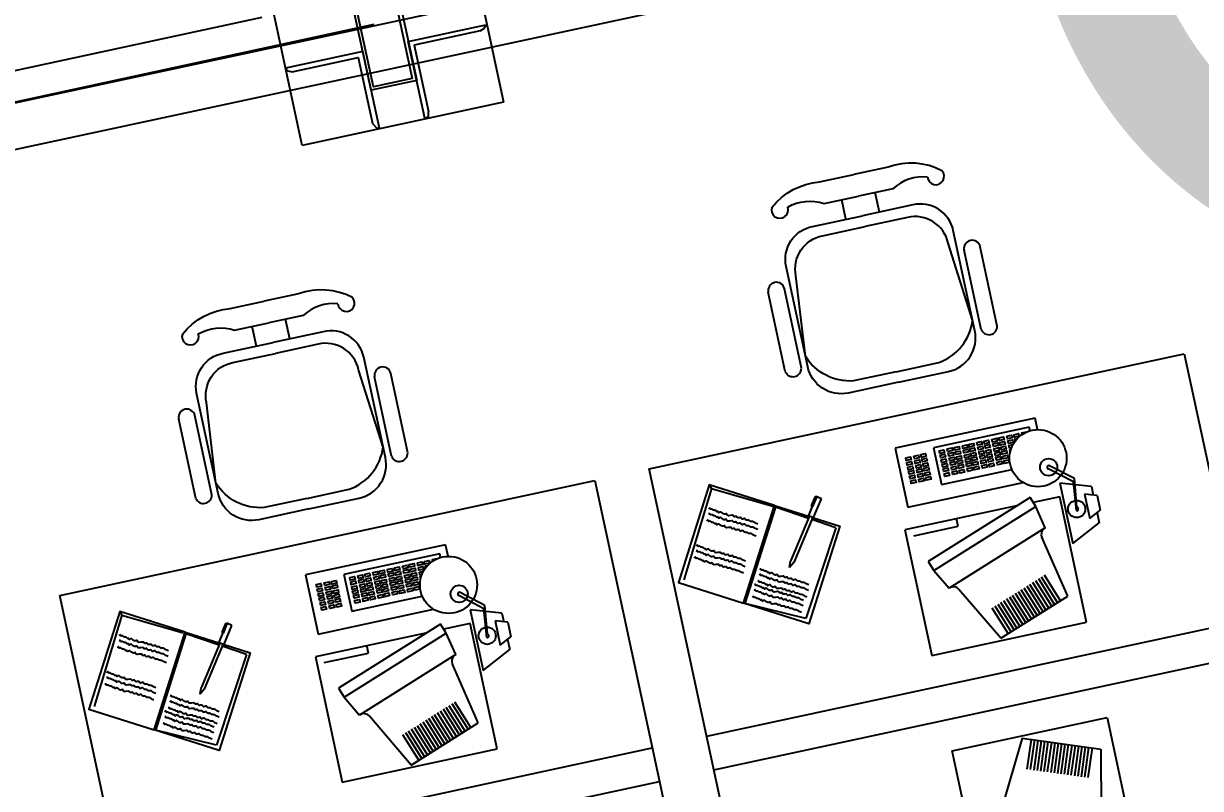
# Model space of a CAD drawing. Header units: inches. Extents: x -48022 to 80112, y -8164 to 5118.
# Drawn here: x 63777.7 to 63881, y 830.8 to 897.9 of the extents above; entities that cross this region are included whole.
import ezdxf
from ezdxf.xclip import XClip

# ---------------------------------------------------------------- set-up
doc = ezdxf.new("R2010")
doc.units = ezdxf.units.IN
doc.header["$LTSCALE"] = 10
doc.header["$XCLIPFRAME"] = 0
doc.header["$PDMODE"] = 32
doc.linetypes.add('Amconstr', pattern=[9999, 9999, 0])
for name, color, linetype in [('1_DIM', 1, 'Continuous'), ('1_TEXT', 3, 'Continuous'), ('A-WALL-BLWK', 33, 'Continuous'), ('FURN', 6, 'Continuous'), ('FURNITURE', 2, 'Continuous'), ('HATCH', 251, 'Continuous'), ('NOITHAT', 21, 'Continuous'), ('TIM', 14, 'Continuous')]:
    doc.layers.add(name, color=color, linetype=linetype)
doc.styles.add('ARC_IMP 001 1_1', font='ARIALN.TTF', dxfattribs={"height": 0.078125})
doc.styles.get("Standard").update_dxf_attribs({"font": 'sanss___.ttf'})
doc.dimstyles.new('STANDARD_WS', dxfattribs={"dimscale": 180, "dimtxt": 0.18, "dimasz": 0.0625, "dimexe": 0.1875, "dimexo": 0.0625, "dimgap": 0.09375, "dimtad": 0, "dimdec": 0, "dimzin": 3, "dimdsep": 46, "dimlunit": 4, "dimtxsty": 'Standard', "dimblk": 'DOT', "dimcen": 0.09375, "dimadec": 3, "dimazin": 0, "dimtfac": 1, "dimtdec": 0, "dimtofl": 0, "dimtmove": 1, "dimatfit": 3, "dimldrblk": 'CLOSED', "dimfxl": 0, "dimfrac": 2, "dimtolj": 1, "dimtzin": 3, "dimarcsym": 0})

# ---------------------------------------------------------------- blocks, each defined once
blk = doc.blocks.new('pdf plan')
at = {"color": 250, "linetype": 'Continuous', "lineweight": -2}
for points in [[(382.217, 360.968), (380.877, 360.968), (380.877, 362.324)], [(380.96, 362.209), (380.927, 362.291), (380.877, 362.324)], [(380.96, 362.209), (380.96, 361.051), (382.118, 361.051)], [(382.217, 360.968), (382.201, 361.034), (382.118, 361.051)], [(380.464, 360.455), (380.464, 344.891), (380.464, 344.891)]]:
    blk.add_lwpolyline(points, dxfattribs=at)
for points in [[(381.555, 360.968), (381.555, 360.174), (379.405, 360.174), (379.405, 360.968)], [(381.506, 360.902), (381.506, 360.224), (379.455, 360.224), (379.455, 360.902)], [(382.118, 360.075), (382.201, 360.125), (382.217, 360.174), (380.877, 360.174), (380.877, 358.818), (380.927, 358.851), (380.96, 358.917), (380.96, 360.075)]]:
    blk.add_lwpolyline(points, close=True, dxfattribs=at)
at = {"layer": 'A-WALL-BLWK', "color": 250}
for p, q in [((380.462, 346.526), (380.54, 390.96)), ((381.241, 346.535), (381.318, 390.179))]:
    blk.add_line(p, q, dxfattribs=at)
at = {"layer": 'FURN', "color": 250, "linetype": 'Amconstr', "lineweight": 25}
blk.add_line((379.945, 358.607), (379.934, 352.123), dxfattribs=at)
at = {"layer": 'FURNITURE', "color": 250, "linetype": 'Amconstr', "lineweight": 25}
blk.add_lwpolyline([(378.745, 362.345), (382.235, 362.339), (382.228, 358.819), (378.739, 358.825)], close=True, dxfattribs=at)
at = {"layer": 'HATCH', "color": 250}
for p, q in [((388.883, 363.447), (388.9, 372.801)), ((388.9, 372.801), (394.161, 372.791)), ((393.56, 363.439), (393.576, 372.792)), ((394.144, 363.438), (394.161, 372.791)), ((392.578, 369.838), (392.095, 369.663)), ((392.597, 369.783), (392.115, 369.608)), ((395.129, 369.778), (395.611, 369.602)), ((395.149, 369.833), (395.631, 369.657)), ((392.617, 369.728), (392.135, 369.553)), ((392.637, 369.673), (392.155, 369.498)), ((392.657, 369.618), (392.175, 369.443)), ((392.677, 369.563), (392.195, 369.388)), ((395.069, 369.613), (395.551, 369.437)), ((395.089, 369.668), (395.571, 369.492)), ((395.109, 369.723), (395.591, 369.547)), ((392.697, 369.508), (392.214, 369.333)), ((392.717, 369.453), (392.234, 369.278)), ((392.737, 369.398), (392.254, 369.223)), ((394.988, 369.394), (395.47, 369.217)), ((395.008, 369.449), (395.49, 369.272)), ((395.029, 369.504), (395.51, 369.327)), ((395.049, 369.559), (395.531, 369.382)), ((392.757, 369.343), (392.274, 369.168)), ((392.777, 369.288), (392.294, 369.113)), ((392.796, 369.233), (392.314, 369.058)), ((392.796, 369.233), (392.314, 369.058)), ((392.816, 369.178), (392.334, 369.003)), ((394.908, 369.174), (395.39, 368.998)), ((394.928, 369.229), (395.41, 369.053)), ((394.928, 369.229), (395.41, 369.053)), ((394.948, 369.284), (395.43, 369.108)), ((394.968, 369.339), (395.45, 369.163)), ((392.836, 369.123), (392.354, 368.948)), ((392.856, 369.068), (392.374, 368.893)), ((392.876, 369.013), (392.393, 368.838)), ((392.896, 368.958), (392.413, 368.783)), ((394.848, 369.01), (395.33, 368.833)), ((394.868, 369.064), (395.35, 368.888)), ((394.888, 369.119), (395.37, 368.943)), ((392.916, 368.903), (392.433, 368.728)), ((392.936, 368.848), (392.453, 368.673)), ((394.787, 368.845), (395.269, 368.668)), ((394.808, 368.9), (395.289, 368.723)), ((394.828, 368.955), (395.31, 368.778)), ((398.821, 363.43), (388.883, 363.447)), ((388.865, 353.141), (388.881, 362.494)), ((388.881, 362.494), (394.143, 362.485)), ((393.542, 353.132), (393.558, 362.486)), ((394.126, 353.131), (394.143, 362.485)), ((394.143, 362.485), (398.819, 362.476)), ((392.559, 359.531), (392.077, 359.356)), ((392.579, 359.476), (392.097, 359.301)), ((392.599, 359.421), (392.117, 359.246)), ((392.619, 359.366), (392.137, 359.191)), ((392.639, 359.311), (392.156, 359.136)), ((392.659, 359.256), (392.176, 359.081)), ((392.679, 359.201), (392.196, 359.026)), ((392.699, 359.146), (392.216, 358.971)), ((392.719, 359.091), (392.236, 358.917)), ((392.739, 359.036), (392.256, 358.862)), ((392.758, 358.981), (392.276, 358.807)), ((392.778, 358.926), (392.296, 358.752)), ((392.778, 358.926), (392.296, 358.752)), ((392.798, 358.871), (392.316, 358.697)), ((392.818, 358.816), (392.336, 358.642)), ((392.838, 358.761), (392.355, 358.587)), ((392.858, 358.706), (392.375, 358.532)), ((392.878, 358.651), (392.395, 358.477)), ((392.898, 358.596), (392.415, 358.422)), ((392.918, 358.542), (392.435, 358.367)), ((398.803, 353.123), (388.865, 353.141))]:
    blk.add_line(p, q, dxfattribs=at)
for points in [[(389.66, 369.802), (389.635, 369.802), (389.635, 369.886), (389.636, 369.886)], [(389.745, 369.661), (389.714, 369.661), (389.714, 369.701)], [(389.844, 369.574), (389.844, 369.538), (389.797, 369.538), (389.797, 369.609)], [(389.908, 369.538), (389.873, 369.538), (389.873, 369.556)], [(389.642, 359.496), (389.617, 359.496), (389.617, 359.579), (389.618, 359.579)], [(389.727, 359.355), (389.696, 359.355), (389.696, 359.394)], [(389.826, 359.267), (389.826, 359.231), (389.779, 359.232), (389.779, 359.303)], [(389.89, 359.231), (389.855, 359.231), (389.855, 359.249)]]:
    blk.add_lwpolyline(points, dxfattribs=at)
for points in [[(389.635, 369.661), (389.635, 369.745), (389.682, 369.744), (389.682, 369.661)], [(389.635, 369.538), (389.635, 369.622), (389.682, 369.622), (389.682, 369.538)], [(389.714, 369.538), (389.714, 369.621), (389.761, 369.621), (389.761, 369.538)], [(389.634, 369.397), (389.634, 369.481), (389.681, 369.481), (389.681, 369.397)], [(389.634, 369.278), (389.634, 369.361), (389.681, 369.361), (389.681, 369.278)], [(389.714, 369.397), (389.714, 369.48), (389.761, 369.48), (389.761, 369.397)], [(389.714, 369.278), (389.714, 369.361), (389.761, 369.361), (389.761, 369.278)], [(389.797, 369.397), (389.797, 369.48), (389.844, 369.48), (389.844, 369.397)], [(389.797, 369.278), (389.797, 369.361), (389.844, 369.361), (389.844, 369.278)], [(389.873, 369.397), (389.873, 369.48), (389.92, 369.48), (389.92, 369.397)], [(389.873, 369.278), (389.873, 369.361), (389.92, 369.361), (389.92, 369.278)], [(389.952, 369.397), (389.952, 369.48), (389.999, 369.48), (389.999, 369.397)], [(389.952, 369.278), (389.952, 369.361), (389.999, 369.361), (389.999, 369.277)], [(390.035, 369.397), (390.036, 369.48), (390.083, 369.48), (390.082, 369.397)], [(390.035, 369.277), (390.035, 369.361), (390.082, 369.36), (390.082, 369.277)], [(389.634, 369.137), (389.634, 369.22), (389.681, 369.22), (389.681, 369.137)], [(389.713, 369.137), (389.713, 369.22), (389.76, 369.22), (389.76, 369.137)], [(389.796, 369.137), (389.797, 369.22), (389.844, 369.22), (389.843, 369.137)], [(389.872, 369.137), (389.872, 369.22), (389.919, 369.22), (389.919, 369.137)], [(389.952, 369.137), (389.952, 369.22), (389.999, 369.22), (389.999, 369.136)], [(390.035, 369.136), (390.035, 369.22), (390.082, 369.219), (390.082, 369.136)], [(389.634, 369.014), (389.634, 369.097), (389.681, 369.097), (389.681, 369.014)], [(389.713, 369.014), (389.713, 369.097), (389.76, 369.097), (389.76, 369.014)], [(389.796, 369.014), (389.796, 369.097), (389.843, 369.097), (389.843, 369.014)], [(389.872, 369.014), (389.872, 369.097), (389.919, 369.097), (389.919, 369.014)], [(389.952, 369.014), (389.952, 369.097), (389.999, 369.097), (389.999, 369.013)], [(390.035, 369.013), (390.035, 369.097), (390.082, 369.097), (390.082, 369.013)], [(389.633, 368.873), (389.634, 368.956), (389.68, 368.956), (389.68, 368.873)], [(389.633, 368.761), (389.633, 368.844), (389.68, 368.844), (389.68, 368.761)], [(389.713, 368.873), (389.713, 368.956), (389.76, 368.956), (389.76, 368.873)], [(389.713, 368.761), (389.713, 368.844), (389.76, 368.844), (389.76, 368.761)], [(389.796, 368.873), (389.796, 368.956), (389.843, 368.956), (389.843, 368.873)], [(389.796, 368.761), (389.796, 368.844), (389.843, 368.844), (389.843, 368.761)], [(389.872, 368.873), (389.872, 368.956), (389.919, 368.956), (389.919, 368.873)], [(389.872, 368.761), (389.872, 368.844), (389.919, 368.844), (389.919, 368.761)], [(389.951, 368.873), (389.952, 368.956), (389.998, 368.956), (389.998, 368.872)], [(389.951, 368.76), (389.951, 368.844), (389.998, 368.844), (389.998, 368.76)], [(390.034, 368.872), (390.035, 368.956), (390.082, 368.955), (390.081, 368.872)], [(390.034, 368.76), (390.034, 368.843), (390.081, 368.843), (390.081, 368.76)], [(389.633, 368.62), (389.633, 368.703), (389.68, 368.703), (389.68, 368.62)], [(389.633, 368.497), (389.633, 368.58), (389.68, 368.58), (389.68, 368.497)], [(389.712, 368.62), (389.713, 368.703), (389.76, 368.703), (389.759, 368.62)], [(389.712, 368.497), (389.712, 368.58), (389.759, 368.58), (389.759, 368.497)], [(389.795, 368.497), (389.795, 368.58), (389.842, 368.58), (389.842, 368.497)], [(389.796, 368.62), (389.796, 368.703), (389.843, 368.703), (389.843, 368.62)], [(389.871, 368.62), (389.872, 368.703), (389.919, 368.703), (389.918, 368.619)], [(389.871, 368.497), (389.871, 368.58), (389.918, 368.58), (389.918, 368.497)], [(389.951, 368.619), (389.951, 368.703), (389.998, 368.703), (389.998, 368.619)], [(389.951, 368.496), (389.951, 368.58), (389.998, 368.58), (389.998, 368.496)], [(390.034, 368.619), (390.034, 368.702), (390.081, 368.702), (390.081, 368.619)], [(390.034, 368.496), (390.034, 368.58), (390.081, 368.579), (390.081, 368.496)], [(389.632, 368.356), (389.633, 368.439), (389.68, 368.439), (389.679, 368.356)], [(389.712, 368.356), (389.712, 368.439), (389.759, 368.439), (389.759, 368.356)], [(389.795, 368.356), (389.795, 368.439), (389.842, 368.439), (389.842, 368.356)], [(389.871, 368.356), (389.871, 368.439), (389.918, 368.439), (389.918, 368.356)], [(389.95, 368.355), (389.951, 368.439), (389.998, 368.439), (389.997, 368.355)], [(390.034, 368.355), (390.034, 368.438), (390.081, 368.438), (390.081, 368.355)], [(389.632, 368.034), (389.632, 368.117), (389.679, 368.117), (389.679, 368.034)], [(389.632, 367.911), (389.632, 367.994), (389.679, 367.994), (389.679, 367.911)], [(389.711, 368.034), (389.712, 368.117), (389.759, 368.117), (389.758, 368.034)], [(389.711, 367.911), (389.711, 367.994), (389.758, 367.994), (389.758, 367.911)], [(389.794, 367.911), (389.794, 367.994), (389.841, 367.994), (389.841, 367.911)], [(389.795, 368.034), (389.795, 368.117), (389.842, 368.117), (389.841, 368.034)], [(389.87, 368.034), (389.871, 368.117), (389.918, 368.117), (389.917, 368.034)], [(389.87, 367.911), (389.87, 367.994), (389.917, 367.994), (389.917, 367.911)], [(389.95, 368.034), (389.95, 368.117), (389.997, 368.117), (389.997, 368.034)], [(389.95, 367.911), (389.95, 367.994), (389.997, 367.994), (389.997, 367.911)], [(390.033, 368.033), (390.033, 368.117), (390.08, 368.117), (390.08, 368.033)], [(390.033, 367.911), (390.033, 367.994), (390.08, 367.994), (390.08, 367.91)], [(389.631, 367.77), (389.632, 367.853), (389.679, 367.853), (389.678, 367.77)], [(389.711, 367.77), (389.711, 367.853), (389.758, 367.853), (389.758, 367.77)], [(389.794, 367.77), (389.794, 367.853), (389.841, 367.853), (389.841, 367.77)], [(389.87, 367.77), (389.87, 367.853), (389.917, 367.853), (389.917, 367.77)], [(389.949, 367.77), (389.95, 367.853), (389.997, 367.853), (389.996, 367.77)], [(390.033, 367.77), (390.033, 367.853), (390.08, 367.853), (390.08, 367.769)], [(389.616, 359.232), (389.617, 359.315), (389.664, 359.315), (389.663, 359.232)], [(389.617, 359.355), (389.617, 359.438), (389.664, 359.438), (389.664, 359.355)], [(389.696, 359.232), (389.696, 359.315), (389.743, 359.315), (389.743, 359.232)], [(389.616, 359.091), (389.616, 359.174), (389.663, 359.174), (389.663, 359.091)], [(389.696, 359.091), (389.696, 359.174), (389.743, 359.174), (389.743, 359.091)], [(389.779, 359.091), (389.779, 359.174), (389.826, 359.174), (389.826, 359.09)], [(389.855, 359.09), (389.855, 359.174), (389.902, 359.174), (389.902, 359.09)], [(389.934, 359.09), (389.934, 359.173), (389.981, 359.173), (389.981, 359.09)], [(390.017, 359.09), (390.017, 359.173), (390.064, 359.173), (390.064, 359.09)], [(389.616, 358.972), (389.616, 359.055), (389.663, 359.055), (389.663, 358.971)], [(389.616, 358.83), (389.616, 358.914), (389.663, 358.914), (389.663, 358.83)], [(389.695, 358.971), (389.696, 359.055), (389.743, 359.054), (389.742, 358.971)], [(389.695, 358.83), (389.695, 358.914), (389.742, 358.913), (389.742, 358.83)], [(389.778, 358.83), (389.778, 358.913), (389.825, 358.913), (389.825, 358.83)], [(389.779, 358.971), (389.779, 359.054), (389.826, 359.054), (389.826, 358.971)], [(389.854, 358.971), (389.855, 359.054), (389.902, 359.054), (389.901, 358.971)], [(389.854, 358.83), (389.854, 358.913), (389.901, 358.913), (389.901, 358.83)], [(389.934, 358.971), (389.934, 359.054), (389.981, 359.054), (389.981, 358.971)], [(389.934, 358.83), (389.934, 358.913), (389.981, 358.913), (389.981, 358.83)], [(390.017, 358.971), (390.017, 359.054), (390.064, 359.054), (390.064, 358.971)], [(390.017, 358.83), (390.017, 358.913), (390.064, 358.913), (390.064, 358.83)], [(389.615, 358.708), (389.616, 358.791), (389.663, 358.791), (389.662, 358.707)], [(389.695, 358.707), (389.695, 358.791), (389.742, 358.79), (389.742, 358.707)], [(389.778, 358.707), (389.778, 358.79), (389.825, 358.79), (389.825, 358.707)], [(389.854, 358.707), (389.854, 358.79), (389.901, 358.79), (389.901, 358.707)], [(389.933, 358.707), (389.934, 358.79), (389.981, 358.79), (389.98, 358.707)], [(390.017, 358.707), (390.017, 358.79), (390.064, 358.79), (390.064, 358.707)], [(389.615, 358.567), (389.615, 358.65), (389.662, 358.65), (389.662, 358.566)], [(389.615, 358.454), (389.615, 358.538), (389.662, 358.538), (389.662, 358.454)], [(389.695, 358.566), (389.695, 358.65), (389.742, 358.649), (389.742, 358.566)], [(389.695, 358.454), (389.695, 358.537), (389.742, 358.537), (389.742, 358.454)], [(389.778, 358.566), (389.778, 358.649), (389.825, 358.649), (389.825, 358.566)], [(389.778, 358.454), (389.778, 358.537), (389.825, 358.537), (389.825, 358.454)], [(389.854, 358.566), (389.854, 358.649), (389.901, 358.649), (389.901, 358.566)], [(389.854, 358.454), (389.854, 358.537), (389.901, 358.537), (389.901, 358.454)], [(389.933, 358.566), (389.933, 358.649), (389.98, 358.649), (389.98, 358.566)], [(389.933, 358.454), (389.933, 358.537), (389.98, 358.537), (389.98, 358.454)], [(390.016, 358.566), (390.016, 358.649), (390.063, 358.649), (390.063, 358.566)], [(390.016, 358.454), (390.016, 358.537), (390.063, 358.537), (390.063, 358.454)], [(389.615, 358.313), (389.615, 358.397), (389.662, 358.396), (389.662, 358.313)], [(389.694, 358.313), (389.694, 358.396), (389.741, 358.396), (389.741, 358.313)], [(389.777, 358.313), (389.778, 358.396), (389.825, 358.396), (389.824, 358.313)], [(389.853, 358.313), (389.853, 358.396), (389.9, 358.396), (389.9, 358.313)], [(389.933, 358.313), (389.933, 358.396), (389.98, 358.396), (389.98, 358.313)], [(390.016, 358.313), (390.016, 358.396), (390.063, 358.396), (390.063, 358.313)], [(389.614, 358.049), (389.614, 358.133), (389.661, 358.133), (389.661, 358.049)], [(389.615, 358.19), (389.615, 358.274), (389.662, 358.274), (389.662, 358.19)], [(389.694, 358.19), (389.694, 358.273), (389.741, 358.273), (389.741, 358.19)], [(389.694, 358.049), (389.694, 358.132), (389.741, 358.132), (389.741, 358.049)], [(389.777, 358.19), (389.777, 358.273), (389.824, 358.273), (389.824, 358.19)], [(389.777, 358.049), (389.777, 358.132), (389.824, 358.132), (389.824, 358.049)], [(389.853, 358.19), (389.853, 358.273), (389.9, 358.273), (389.9, 358.19)], [(389.853, 358.049), (389.853, 358.132), (389.9, 358.132), (389.9, 358.049)], [(389.932, 358.049), (389.932, 358.132), (389.979, 358.132), (389.979, 358.049)], [(389.933, 358.19), (389.933, 358.273), (389.98, 358.273), (389.98, 358.19)], [(390.015, 358.049), (390.016, 358.132), (390.063, 358.132), (390.062, 358.049)], [(390.016, 358.19), (390.016, 358.273), (390.063, 358.273), (390.063, 358.19)], [(389.614, 357.728), (389.614, 357.811), (389.661, 357.811), (389.661, 357.728)], [(389.693, 357.727), (389.693, 357.811), (389.74, 357.811), (389.74, 357.727)], [(389.776, 357.727), (389.777, 357.81), (389.823, 357.81), (389.823, 357.727)], [(389.852, 357.727), (389.852, 357.81), (389.899, 357.81), (389.899, 357.727)], [(389.932, 357.727), (389.932, 357.81), (389.979, 357.81), (389.979, 357.727)], [(390.015, 357.727), (390.015, 357.81), (390.062, 357.81), (390.062, 357.727)], [(389.613, 357.464), (389.613, 357.547), (389.66, 357.547), (389.66, 357.464)], [(389.614, 357.605), (389.614, 357.688), (389.661, 357.688), (389.661, 357.605)], [(389.693, 357.605), (389.693, 357.688), (389.74, 357.688), (389.74, 357.604)], [(389.693, 357.463), (389.693, 357.547), (389.74, 357.547), (389.74, 357.463)], [(389.776, 357.604), (389.776, 357.688), (389.823, 357.687), (389.823, 357.604)], [(389.776, 357.463), (389.776, 357.547), (389.823, 357.546), (389.823, 357.463)], [(389.852, 357.604), (389.852, 357.687), (389.899, 357.687), (389.899, 357.604)], [(389.852, 357.463), (389.852, 357.546), (389.899, 357.546), (389.899, 357.463)], [(389.931, 357.463), (389.931, 357.546), (389.978, 357.546), (389.978, 357.463)], [(389.932, 357.604), (389.932, 357.687), (389.979, 357.687), (389.979, 357.604)], [(390.014, 357.463), (390.015, 357.546), (390.062, 357.546), (390.061, 357.463)], [(390.015, 357.604), (390.015, 357.687), (390.062, 357.687), (390.062, 357.604)]]:
    blk.add_lwpolyline(points, close=True, dxfattribs=at)
for points in [[(391.402, 365.691), (391.366, 365.643), (391.345, 365.621), (391.329, 365.576), (391.307, 365.556), (391.292, 365.511), (391.264, 365.494), (391.261, 365.443), (391.237, 365.432), (391.22, 365.371), (391.196, 365.361), (391.191, 365.319), (391.176, 365.312), (391.139, 365.212), (391.119, 365.208), (391.117, 365.173), (391.066, 365.099), (391.071, 365.078), (391.051, 365.074), (391.046, 365.051), (391.032, 365.042), (391.005, 364.996), (390.985, 364.974), (390.98, 364.951), (390.96, 364.945), (390.963, 364.935), (390.959, 364.929)], [(391.493, 365.667), (391.457, 365.619), (391.436, 365.596), (391.42, 365.552), (391.399, 365.532), (391.383, 365.487), (391.355, 365.47), (391.352, 365.419), (391.328, 365.408), (391.311, 365.347), (391.287, 365.337), (391.282, 365.295), (391.268, 365.288), (391.23, 365.188), (391.21, 365.184), (391.208, 365.149), (391.157, 365.074), (391.163, 365.054), (391.142, 365.05), (391.137, 365.027), (391.123, 365.018), (391.096, 364.972), (391.076, 364.95), (391.071, 364.927), (391.051, 364.921), (391.054, 364.911), (391.05, 364.905)], [(391.597, 365.615), (391.56, 365.567), (391.539, 365.544), (391.523, 365.5), (391.502, 365.479), (391.486, 365.435), (391.458, 365.418), (391.455, 365.367), (391.431, 365.356), (391.415, 365.295), (391.39, 365.285), (391.385, 365.243), (391.371, 365.236), (391.334, 365.136), (391.313, 365.132), (391.311, 365.097), (391.26, 365.022), (391.266, 365.002), (391.245, 364.998), (391.241, 364.975), (391.227, 364.966), (391.199, 364.92), (391.179, 364.898), (391.175, 364.875), (391.154, 364.869), (391.157, 364.859), (391.153, 364.852)], [(391.642, 365.547), (391.605, 365.499), (391.584, 365.477), (391.568, 365.432), (391.547, 365.412), (391.531, 365.367), (391.503, 365.35), (391.501, 365.299), (391.476, 365.288), (391.46, 365.227), (391.435, 365.217), (391.43, 365.175), (391.416, 365.168), (391.379, 365.068), (391.358, 365.064), (391.356, 365.029), (391.305, 364.955), (391.311, 364.934), (391.29, 364.93), (391.286, 364.907), (391.272, 364.898), (391.244, 364.852), (391.224, 364.83), (391.22, 364.807), (391.199, 364.801), (391.202, 364.791), (391.198, 364.785)], [(391.733, 365.523), (391.697, 365.475), (391.675, 365.452), (391.66, 365.408), (391.638, 365.387), (391.622, 365.343), (391.594, 365.326), (391.592, 365.275), (391.567, 365.264), (391.551, 365.203), (391.527, 365.193), (391.521, 365.151), (391.507, 365.144), (391.47, 365.044), (391.449, 365.04), (391.448, 365.005), (391.396, 364.93), (391.402, 364.91), (391.381, 364.906), (391.377, 364.883), (391.363, 364.874), (391.335, 364.828), (391.316, 364.806), (391.311, 364.783), (391.29, 364.777), (391.293, 364.767), (391.29, 364.76)], [(391.836, 365.471), (391.8, 365.423), (391.778, 365.4), (391.763, 365.356), (391.741, 365.335), (391.726, 365.291), (391.698, 365.274), (391.695, 365.222), (391.671, 365.212), (391.654, 365.151), (391.63, 365.141), (391.624, 365.099), (391.61, 365.091), (391.573, 364.991), (391.552, 364.987), (391.551, 364.953), (391.5, 364.878), (391.505, 364.858), (391.485, 364.854), (391.48, 364.831), (391.466, 364.821), (391.438, 364.776), (391.419, 364.754), (391.414, 364.731), (391.394, 364.725), (391.396, 364.715), (391.393, 364.708)], [(390.202, 365.062), (390.166, 365.014), (390.145, 364.991), (390.129, 364.947), (390.107, 364.926), (390.092, 364.882), (390.064, 364.865), (390.061, 364.814), (390.037, 364.803), (390.02, 364.742), (389.996, 364.732), (389.99, 364.69), (389.976, 364.683), (389.939, 364.582), (389.919, 364.579), (389.917, 364.544), (389.866, 364.469), (389.871, 364.449), (389.851, 364.445), (389.846, 364.422), (389.832, 364.413), (389.805, 364.367), (389.785, 364.345), (389.78, 364.322), (389.76, 364.316), (389.763, 364.306), (389.759, 364.299)], [(390.293, 365.038), (390.257, 364.989), (390.236, 364.967), (390.22, 364.923), (390.199, 364.902), (390.183, 364.858), (390.155, 364.841), (390.152, 364.789), (390.128, 364.779), (390.111, 364.718), (390.087, 364.707), (390.082, 364.666), (390.067, 364.658), (390.03, 364.558), (390.01, 364.554), (390.008, 364.519), (389.957, 364.445), (389.962, 364.425), (389.942, 364.421), (389.937, 364.398), (389.923, 364.388), (389.896, 364.343), (389.876, 364.321), (389.871, 364.297), (389.851, 364.292), (389.854, 364.282), (389.85, 364.275)], [(390.396, 364.986), (390.36, 364.937), (390.339, 364.915), (390.323, 364.871), (390.302, 364.85), (390.286, 364.806), (390.258, 364.789), (390.255, 364.737), (390.231, 364.727), (390.214, 364.666), (390.19, 364.655), (390.185, 364.614), (390.171, 364.606), (390.133, 364.506), (390.113, 364.502), (390.111, 364.467), (390.06, 364.393), (390.066, 364.373), (390.045, 364.369), (390.04, 364.346), (390.027, 364.336), (389.999, 364.291), (389.979, 364.269), (389.974, 364.245), (389.954, 364.24), (389.957, 364.23), (389.953, 364.223)], [(390.776, 364.719), (390.74, 364.671), (390.718, 364.649), (390.703, 364.605), (390.681, 364.584), (390.665, 364.54), (390.637, 364.523), (390.635, 364.471), (390.61, 364.461), (390.594, 364.4), (390.57, 364.389), (390.564, 364.348), (390.55, 364.34), (390.513, 364.24), (390.492, 364.236), (390.491, 364.201), (390.44, 364.127), (390.445, 364.106), (390.425, 364.102), (390.42, 364.079), (390.406, 364.07), (390.378, 364.024), (390.359, 364.002), (390.354, 363.979), (390.333, 363.974), (390.336, 363.963), (390.333, 363.957)], [(390.867, 364.695), (390.831, 364.647), (390.809, 364.625), (390.794, 364.58), (390.772, 364.56), (390.757, 364.515), (390.729, 364.499), (390.726, 364.447), (390.702, 364.436), (390.685, 364.375), (390.661, 364.365), (390.655, 364.324), (390.641, 364.316), (390.604, 364.216), (390.583, 364.212), (390.582, 364.177), (390.531, 364.103), (390.536, 364.082), (390.516, 364.078), (390.511, 364.055), (390.497, 364.046), (390.469, 364), (390.45, 363.978), (390.445, 363.955), (390.425, 363.949), (390.427, 363.939), (390.424, 363.933)], [(390.97, 364.643), (390.934, 364.595), (390.913, 364.573), (390.897, 364.528), (390.875, 364.508), (390.86, 364.463), (390.832, 364.446), (390.829, 364.395), (390.805, 364.384), (390.788, 364.323), (390.764, 364.313), (390.758, 364.271), (390.744, 364.264), (390.707, 364.164), (390.687, 364.16), (390.685, 364.125), (390.634, 364.051), (390.639, 364.03), (390.619, 364.026), (390.614, 364.003), (390.6, 363.994), (390.573, 363.948), (390.553, 363.926), (390.548, 363.903), (390.528, 363.897), (390.531, 363.887), (390.527, 363.881)], [(391.384, 355.384), (391.348, 355.336), (391.327, 355.314), (391.311, 355.27), (391.289, 355.249), (391.274, 355.205), (391.246, 355.188), (391.243, 355.136), (391.219, 355.126), (391.202, 355.065), (391.178, 355.054), (391.172, 355.013), (391.158, 355.005), (391.121, 354.905), (391.101, 354.901), (391.099, 354.866), (391.048, 354.792), (391.053, 354.772), (391.033, 354.768), (391.028, 354.745), (391.014, 354.735), (390.987, 354.69), (390.967, 354.668), (390.962, 354.644), (390.942, 354.639), (390.945, 354.629), (390.941, 354.622)], [(391.475, 355.36), (391.439, 355.312), (391.418, 355.29), (391.402, 355.246), (391.38, 355.225), (391.365, 355.181), (391.337, 355.164), (391.334, 355.112), (391.31, 355.102), (391.293, 355.041), (391.269, 355.03), (391.264, 354.989), (391.249, 354.981), (391.212, 354.881), (391.192, 354.877), (391.19, 354.842), (391.139, 354.768), (391.144, 354.747), (391.124, 354.744), (391.119, 354.72), (391.105, 354.711), (391.078, 354.665), (391.058, 354.643), (391.053, 354.62), (391.033, 354.615), (391.036, 354.604), (391.032, 354.598)], [(391.578, 355.308), (391.542, 355.26), (391.521, 355.238), (391.505, 355.194), (391.484, 355.173), (391.468, 355.129), (391.44, 355.112), (391.437, 355.06), (391.413, 355.05), (391.396, 354.989), (391.372, 354.978), (391.367, 354.937), (391.353, 354.929), (391.315, 354.829), (391.295, 354.825), (391.293, 354.79), (391.242, 354.716), (391.248, 354.695), (391.227, 354.691), (391.222, 354.668), (391.209, 354.659), (391.181, 354.613), (391.161, 354.591), (391.156, 354.568), (391.136, 354.563), (391.139, 354.552), (391.135, 354.546)], [(391.624, 355.24), (391.587, 355.192), (391.566, 355.17), (391.55, 355.126), (391.529, 355.105), (391.513, 355.061), (391.485, 355.044), (391.482, 354.992), (391.458, 354.982), (391.442, 354.921), (391.417, 354.91), (391.412, 354.869), (391.398, 354.861), (391.361, 354.761), (391.34, 354.757), (391.338, 354.722), (391.287, 354.648), (391.293, 354.628), (391.272, 354.624), (391.268, 354.6), (391.254, 354.591), (391.226, 354.545), (391.206, 354.523), (391.202, 354.5), (391.181, 354.495), (391.184, 354.485), (391.18, 354.478)], [(391.715, 355.216), (391.678, 355.168), (391.657, 355.146), (391.641, 355.102), (391.62, 355.081), (391.604, 355.037), (391.576, 355.02), (391.574, 354.968), (391.549, 354.958), (391.533, 354.897), (391.508, 354.886), (391.503, 354.845), (391.489, 354.837), (391.452, 354.737), (391.431, 354.733), (391.429, 354.698), (391.378, 354.624), (391.384, 354.603), (391.363, 354.599), (391.359, 354.576), (391.345, 354.567), (391.317, 354.521), (391.297, 354.499), (391.293, 354.476), (391.272, 354.471), (391.275, 354.46), (391.271, 354.454)], [(391.818, 355.164), (391.782, 355.116), (391.76, 355.094), (391.745, 355.049), (391.723, 355.029), (391.707, 354.985), (391.679, 354.968), (391.677, 354.916), (391.652, 354.905), (391.636, 354.845), (391.612, 354.834), (391.606, 354.793), (391.592, 354.785), (391.555, 354.685), (391.534, 354.681), (391.533, 354.646), (391.482, 354.572), (391.487, 354.551), (391.467, 354.547), (391.462, 354.524), (391.448, 354.515), (391.42, 354.469), (391.401, 354.447), (391.396, 354.424), (391.375, 354.418), (391.378, 354.408), (391.375, 354.402)], [(390.184, 354.755), (390.148, 354.707), (390.126, 354.685), (390.111, 354.64), (390.089, 354.62), (390.074, 354.576), (390.046, 354.559), (390.043, 354.507), (390.019, 354.496), (390.002, 354.436), (389.978, 354.425), (389.972, 354.384), (389.958, 354.376), (389.921, 354.276), (389.901, 354.272), (389.899, 354.237), (389.848, 354.163), (389.853, 354.142), (389.833, 354.138), (389.828, 354.115), (389.814, 354.106), (389.787, 354.06), (389.767, 354.038), (389.762, 354.015), (389.742, 354.009), (389.744, 353.999), (389.741, 353.993)], [(390.275, 354.731), (390.239, 354.683), (390.218, 354.661), (390.202, 354.616), (390.18, 354.596), (390.165, 354.551), (390.137, 354.534), (390.134, 354.483), (390.11, 354.472), (390.093, 354.411), (390.069, 354.401), (390.063, 354.359), (390.049, 354.352), (390.012, 354.252), (389.992, 354.248), (389.99, 354.213), (389.939, 354.139), (389.944, 354.118), (389.924, 354.114), (389.919, 354.091), (389.905, 354.082), (389.878, 354.036), (389.858, 354.014), (389.853, 353.991), (389.833, 353.985), (389.836, 353.975), (389.832, 353.969)], [(390.378, 354.679), (390.342, 354.631), (390.321, 354.608), (390.305, 354.564), (390.284, 354.544), (390.268, 354.499), (390.24, 354.482), (390.237, 354.431), (390.213, 354.42), (390.196, 354.359), (390.172, 354.349), (390.167, 354.307), (390.152, 354.3), (390.115, 354.2), (390.095, 354.196), (390.093, 354.161), (390.042, 354.087), (390.048, 354.066), (390.027, 354.062), (390.022, 354.039), (390.008, 354.03), (389.981, 353.984), (389.961, 353.962), (389.956, 353.939), (389.936, 353.933), (389.939, 353.923), (389.935, 353.917)], [(390.758, 354.413), (390.721, 354.364), (390.7, 354.342), (390.684, 354.298), (390.663, 354.277), (390.647, 354.233), (390.619, 354.216), (390.617, 354.164), (390.592, 354.154), (390.576, 354.093), (390.551, 354.083), (390.546, 354.041), (390.532, 354.033), (390.495, 353.933), (390.474, 353.929), (390.472, 353.894), (390.421, 353.82), (390.427, 353.8), (390.406, 353.796), (390.402, 353.773), (390.388, 353.763), (390.36, 353.718), (390.34, 353.696), (390.336, 353.673), (390.315, 353.667), (390.318, 353.657), (390.314, 353.65)], [(390.849, 354.388), (390.813, 354.34), (390.791, 354.318), (390.776, 354.274), (390.754, 354.253), (390.738, 354.209), (390.71, 354.192), (390.708, 354.14), (390.683, 354.13), (390.667, 354.069), (390.643, 354.058), (390.637, 354.017), (390.623, 354.009), (390.586, 353.909), (390.565, 353.905), (390.564, 353.87), (390.513, 353.796), (390.518, 353.776), (390.498, 353.772), (390.493, 353.749), (390.479, 353.739), (390.451, 353.694), (390.432, 353.672), (390.427, 353.648), (390.406, 353.643), (390.409, 353.633), (390.406, 353.626)], [(390.952, 354.336), (390.916, 354.288), (390.894, 354.266), (390.879, 354.222), (390.857, 354.201), (390.842, 354.157), (390.814, 354.14), (390.811, 354.088), (390.787, 354.078), (390.77, 354.017), (390.746, 354.006), (390.74, 353.965), (390.726, 353.957), (390.689, 353.857), (390.669, 353.853), (390.667, 353.818), (390.616, 353.744), (390.621, 353.724), (390.601, 353.72), (390.596, 353.696), (390.582, 353.687), (390.555, 353.641), (390.535, 353.62), (390.53, 353.596), (390.51, 353.591), (390.512, 353.581), (390.509, 353.574)]]:
    blk.add_spline(points, degree=3, dxfattribs=at)
at = {"layer": 'NOITHAT', "color": 250}
for p, q in [((390.781, 370.77), (390.609, 370.252)), ((390.781, 370.77), (390.933, 370.769)), ((390.954, 370.833), (390.886, 370.626)), ((390.954, 370.833), (391.209, 370.832)), ((391.309, 370.625), (391.209, 370.832)), ((391.24, 370.769), (391.418, 370.769)), ((391.668, 370.25), (391.418, 370.769)), ((390.886, 370.626), (391.309, 370.625)), ((390.589, 370.513), (390.282, 370.145)), ((390.641, 370.486), (390.33, 370.111)), ((391.077, 370.452), (390.589, 370.513)), ((391.131, 370.432), (390.641, 370.486)), ((390.609, 370.252), (391.668, 370.25)), ((390.837, 370.202), (390.836, 369.738)), ((393.029, 370.198), (390.837, 370.202)), ((393.024, 367.491), (393.029, 370.198)), ((394.694, 367.488), (394.699, 370.195)), ((394.699, 370.195), (396.891, 370.192)), ((389.436, 370.076), (389.431, 367.627)), ((389.636, 370.076), (389.436, 370.076)), ((392.527, 369.977), (391.451, 369.757)), ((392.988, 368.704), (392.527, 369.977)), ((394.735, 368.7), (395.2, 369.973)), ((395.2, 369.973), (396.276, 369.748)), ((387.761, 369.777), (386.374, 369.779)), ((389.564, 369.947), (389.561, 368.271)), ((390.915, 369.767), (390.743, 369.705)), ((391.305, 369.847), (390.915, 369.767)), ((391.615, 367.832), (390.915, 369.767)), ((391.305, 369.847), (391.966, 368.022)), ((390.463, 367.625), (390.466, 369.641)), ((390.743, 369.705), (391.444, 367.77)), ((387.76, 369.495), (386.374, 369.498)), ((390.206, 368.27), (390.208, 369.501)), ((390.836, 369.449), (390.832, 367.495)), ((392.988, 368.704), (392.02, 368.184)), ((394.735, 368.7), (395.701, 368.177)), ((390.963, 368.397), (390.834, 368.397)), ((390.962, 367.623), (390.963, 368.397)), ((385.431, 368.22), (385.088, 368.221)), ((389.561, 368.271), (390.206, 368.27)), ((391.615, 367.832), (391.966, 368.022)), ((391.444, 367.77), (391.615, 367.832)), ((385.43, 367.636), (385.087, 367.636)), ((389.431, 367.627), (390.463, 367.625)), ((390.832, 367.495), (393.024, 367.491)), ((396.886, 367.484), (394.694, 367.488)), ((387.755, 366.353), (386.368, 366.355)), ((390.545, 366.351), (390.319, 365.978)), ((390.545, 366.351), (391.952, 365.52)), ((390.008, 366.215), (389.953, 366.136)), ((390.295, 366.015), (390.008, 366.215)), ((387.754, 366.071), (386.368, 366.074)), ((389.965, 366.136), (389.95, 366.115)), ((389.95, 366.115), (390.09, 366.017)), ((389.953, 366.136), (390.24, 365.936)), ((389.965, 366.136), (390.104, 366.038)), ((390.104, 366.038), (390.09, 366.017)), ((390.24, 365.936), (390.286, 366.001)), ((390.252, 365.954), (390.939, 365.473)), ((390.286, 366.002), (390.295, 366.015)), ((390.286, 366.002), (390.973, 365.521)), ((390.289, 365.928), (389.98, 365.417)), ((389.437, 364.415), (389.956, 365.375)), ((389.98, 365.417), (391.483, 364.556)), ((391.041, 365.434), (390.939, 365.473)), ((390.973, 365.521), (391.041, 365.434)), ((391.952, 365.52), (391.471, 364.535)), ((389.369, 364.392), (389.437, 364.415)), ((389.437, 364.415), (390.865, 363.622)), ((390.936, 360.526), (390.867, 360.319)), ((390.936, 360.526), (391.191, 360.525)), ((391.291, 360.318), (391.191, 360.525)), ((390.762, 360.463), (390.591, 359.946)), ((390.762, 360.463), (390.915, 360.463)), ((390.867, 360.319), (391.291, 360.318)), ((391.222, 360.462), (391.4, 360.462)), ((391.65, 359.944), (391.4, 360.462)), ((390.571, 360.207), (390.264, 359.838)), ((390.623, 360.179), (390.312, 359.805)), ((391.058, 360.145), (390.571, 360.207)), ((391.113, 360.125), (390.623, 360.179)), ((390.591, 359.946), (391.65, 359.944)), ((389.417, 359.77), (389.413, 357.32)), ((389.618, 359.769), (389.417, 359.77)), ((390.819, 359.896), (390.818, 359.432)), ((393.011, 359.892), (390.819, 359.896)), ((393.006, 357.184), (393.011, 359.892)), ((389.546, 359.641), (389.543, 357.964)), ((391.287, 359.54), (390.897, 359.46)), ((391.287, 359.54), (391.948, 357.715)), ((392.509, 359.671), (391.433, 359.45)), ((392.97, 358.397), (392.509, 359.671)), ((387.743, 359.47), (386.356, 359.473)), ((390.445, 357.318), (390.448, 359.335)), ((390.897, 359.46), (390.725, 359.398)), ((390.725, 359.398), (391.426, 357.463)), ((391.597, 357.525), (390.897, 359.46)), ((387.742, 359.188), (386.356, 359.191)), ((390.188, 357.963), (390.19, 359.194)), ((390.818, 359.142), (390.814, 357.188)), ((392.97, 358.397), (392.002, 357.877)), ((385.413, 357.914), (385.07, 357.914)), ((389.543, 357.964), (390.188, 357.963)), ((390.945, 358.09), (390.816, 358.091)), ((390.943, 357.317), (390.945, 358.09)), ((391.597, 357.525), (391.948, 357.715)), ((391.426, 357.463), (391.597, 357.525)), ((385.412, 357.329), (385.069, 357.33)), ((389.413, 357.32), (390.445, 357.318)), ((390.814, 357.188), (393.006, 357.184)), ((387.737, 356.046), (386.35, 356.049)), ((389.99, 355.908), (389.935, 355.83)), ((390.276, 355.708), (389.99, 355.908)), ((390.527, 356.044), (390.301, 355.672)), ((390.527, 356.044), (391.934, 355.214)), ((387.736, 355.765), (386.35, 355.767)), ((389.947, 355.829), (389.932, 355.809)), ((389.932, 355.809), (390.072, 355.711)), ((389.935, 355.83), (390.222, 355.629)), ((389.947, 355.829), (390.086, 355.731)), ((390.086, 355.731), (390.072, 355.711)), ((390.222, 355.629), (390.268, 355.695)), ((390.267, 355.695), (390.276, 355.708)), ((390.267, 355.695), (390.954, 355.214)), ((390.271, 355.621), (389.962, 355.11)), ((390.234, 355.647), (390.921, 355.167)), ((389.962, 355.11), (391.465, 354.249)), ((391.023, 355.127), (390.921, 355.167)), ((390.954, 355.214), (391.023, 355.127)), ((391.934, 355.214), (391.453, 354.229)), ((389.418, 354.109), (389.938, 355.069)), ((389.35, 354.086), (389.418, 354.109)), ((389.418, 354.109), (390.847, 353.315))]:
    blk.add_line(p, q, dxfattribs=at)
for points in [[(384.967, 369.416, 0.207066), (384.71, 368.528), (384.709, 367.929)], [(388.342, 367.923), (388.343, 368.8, 0.414214), (387.76, 369.385), (386.006, 369.389, 0.418376), (385.432, 368.805), (385.43, 367.928)], [(388.158, 367.923), (388.159, 368.669, 0.28028), (387.576, 369.386), (386.196, 369.257, 0.418376), (385.622, 368.673), (385.621, 367.928)], [(385.019, 369.151, 0.214578), (385.089, 368.529), (385.088, 367.929)], [(384.962, 366.442, -0.207066), (384.708, 367.331), (384.709, 367.929)], [(385.015, 366.707, -0.214578), (385.086, 367.328), (385.088, 367.929)], [(388.342, 367.923), (388.34, 367.046, -0.414214), (387.754, 366.463), (386.001, 366.466, -0.418376), (385.429, 367.051), (385.43, 367.928)], [(388.158, 367.923), (388.156, 367.178, -0.28028), (387.571, 366.463), (386.192, 366.596, -0.418376), (385.62, 367.182), (385.621, 367.928)], [(384.949, 359.109, 0.207066), (384.692, 358.221), (384.691, 357.623)], [(388.323, 357.616), (388.325, 358.493, 0.414214), (387.741, 359.079), (385.988, 359.082, 0.418376), (385.414, 358.498), (385.412, 357.622)], [(388.14, 357.617), (388.141, 358.362, 0.28028), (387.558, 359.079), (386.178, 358.95, 0.418376), (385.604, 358.367), (385.603, 357.621)], [(385.001, 358.844, 0.214578), (385.07, 358.223), (385.069, 357.622)], [(384.943, 356.135, -0.207066), (384.69, 357.025), (384.691, 357.623)], [(384.997, 356.4, -0.214578), (385.068, 357.022), (385.069, 357.622)], [(388.323, 357.616), (388.322, 356.74, -0.414214), (387.736, 356.156), (385.983, 356.159, -0.418376), (385.411, 356.745), (385.412, 357.622)], [(388.14, 357.617), (388.138, 356.871, -0.28028), (387.553, 356.156), (386.174, 356.29, -0.418376), (385.602, 356.875), (385.603, 357.621)]]:
    blk.add_lwpolyline(points, format="xyb", dxfattribs=at)
for points in [[(390.289, 365.999), (390.531, 366.421), (392.052, 365.55), (391.471, 364.535), (389.95, 365.407), (390.26, 365.949)], [(390.271, 355.693), (390.512, 356.115), (392.034, 355.243), (391.453, 354.229), (389.931, 355.1), (390.242, 355.642)]]:
    blk.add_lwpolyline(points, dxfattribs=at)
for points in [[(389.95, 365.407), (389.369, 364.392), (390.891, 363.521), (391.471, 364.535)], [(389.931, 355.1), (389.35, 354.086), (390.872, 353.214), (391.453, 354.229)]]:
    blk.add_lwpolyline(points, close=True, dxfattribs=at)
for centre, radius in [((391.104, 370.442), 0.147), ((390.115, 369.98), 0.488), ((390.303, 370.124), 0.147), ((390.097, 359.674), 0.488), ((391.086, 360.135), 0.147), ((390.285, 359.818), 0.147)]:
    blk.add_circle(centre, radius, dxfattribs=at)
for centre, radius, start, end in [((391.104, 370.442), 0.0292, 339.6629, 159.6629), ((390.306, 370.128), 0.0292, 144.924, 324.924), ((386.374, 369.638), 0.141, 89.8991, 269.8991), ((387.735, 369.636), 0.143, 280.2572, 79.3211), ((391.429, 369.885), 0.13, 197.1511, 283.4654), ((385.038, 369.292), 0.143, 262.3643, 120.0763), ((392.085, 368.072), 0.13, 116.3329, 202.6472), ((385.034, 366.565), 0.143, 239.7219, 97.434), ((386.368, 366.215), 0.141, 89.8991, 269.8991), ((387.728, 366.212), 0.143, 280.4772, 79.5411), ((391.086, 360.135), 0.0292, 339.6629, 159.6629), ((390.288, 359.822), 0.0292, 144.924, 324.924), ((391.411, 359.578), 0.13, 197.1511, 283.4654), ((386.356, 359.332), 0.141, 89.8991, 269.8991), ((387.717, 359.329), 0.143, 280.2572, 79.3211), ((385.02, 358.986), 0.143, 262.3643, 120.0763), ((392.067, 357.765), 0.13, 116.3329, 202.6472), ((385.015, 356.259), 0.143, 239.7219, 97.434), ((386.35, 355.908), 0.141, 89.8991, 269.8991), ((387.71, 355.905), 0.143, 280.4772, 79.5411)]:
    blk.add_arc(centre, radius, start, end, dxfattribs=at)
at = {"layer": 'TIM', "color": 250}
for p, q in [((389.628, 369.947), (389.564, 369.947)), ((389.609, 359.64), (389.546, 359.641))]:
    blk.add_line(p, q, dxfattribs=at)
blk = doc.blocks.new('_Dot')
at = {"color": 0, "linetype": 'ByBlock', "lineweight": -2}
blk.add_line((-0.5, 0), (-1, 0), dxfattribs=at)
at = {"color": 0, "linetype": 'ByBlock', "const_width": 0.5}
blk.add_lwpolyline([(-0.25, 0, 1), (0.25, 0, 1)], format="xyb", close=True, dxfattribs=at)
blk = doc.blocks.new('*D201')
at = {"layer": '1_DIM', "color": 0, "lineweight": -2, "transparency": 16777216}
blk.add_line((66319.12, -277.29), (66319.12, 641.74), dxfattribs=at)
for start, end in [(90.060638, 95.578407), (96.552079, 102.069847)]:
    blk.add_arc((66319.12, -10021.85), 10629.84, start, end, dxfattribs=at)
at = {"layer": 'Defpoints', "color": 0, "transparency": 16777216}
for p in [(63731.75, 2015.89), (65569.57, 581.53), (64150.66, 66.92), (66319.12, -288.54), (66319.12, -1080.54)]:
    blk.add_point(p, dxfattribs=at)
at = {"layer": '1_DIM', "color": 0, "lineweight": -2, "transparency": 16777216, "xscale": 11.25, "yscale": 11.25, "zscale": 11.25}
for p, rotation in [((66319.12, 607.99), 0.03031924790928877), ((64085.38, 370.64), 192.1001664814439)]:
    blk.add_blockref('_Dot', p, dxfattribs=dict(at, rotation=rotation))
at = {"layer": '1_DIM', "color": 0, "transparency": 16777216, "insert": (65195.96, 548.48), "char_height": 32.4, "attachment_point": 5, "rotation": 6.0652}
blk.add_mtext('\\A1;12.130°', dxfattribs=at)
blk = doc.blocks.new('_Closed')
at = {"color": 0, "linetype": 'ByBlock', "lineweight": -2}
for p, q in [((-1, 0.1667), (0, 0)), ((-1, 0.1667), (-1, -0.1667)), ((0, 0), (-1, -0.1667)), ((0, 0), (-1, 0))]:
    blk.add_line(p, q, dxfattribs=at)

msp = doc.modelspace()

# ---------------------------------------------------------------- block references
at = {"linetype": 'Amconstr', "lineweight": 25}
ref = msp.add_blockref('pdf plan', (61586.99, 2414.1), dxfattribs=dict(at, xscale=5.131858713091743, yscale=5.131858713091743, zscale=5.131858713091743, rotation=282.2313422511228))
XClip(ref).set_block_clipping_path([(164.4791717222, 449.2939431408), (576.659918646, 448.5683895352), (739.282937211, 285.3718372324), (658.1213050436, 204.4954374036), (528.9983881636, 334.0737409183), (235.5965602188, 334.5902103453), (235.5625337246, 315.2600524106), (164.2434555072, 315.3855939715)])

# ---------------------------------------------------------------- texts
at = {"layer": '1_TEXT', "linetype": 'Amconstr', "lineweight": 25, "insert": (64041.47, 1142.18), "char_height": 86.0695, "width": 931.0665, "attachment_point": 2, "rotation": 282.1305, "line_spacing_factor": 0.930915, "style": 'ARC_IMP 001 1_1'}
msp.add_mtext('PROPOSED ADMIN. BUILDING', dxfattribs=at)

# ---------------------------------------------------------------- dimensions: what is measured, and where the dimension line sits
at = {"layer": '1_DIM'}
dim = msp.add_angular_dim_2l(base=(65569.5702, 581.5268), line1=((64150.6587, 66.9208), (63731.7517, 2015.8874)), line2=((66319.12, -1080.5431), (66319.12, -288.5431)), dimstyle='STANDARD_WS', dxfattribs=at)
dim.commit()
dim.dimension.update_dxf_attribs({"geometry": '*D201', "text_midpoint": (65195.9619, 548.4831)})

doc.saveas('drawing.dxf')
